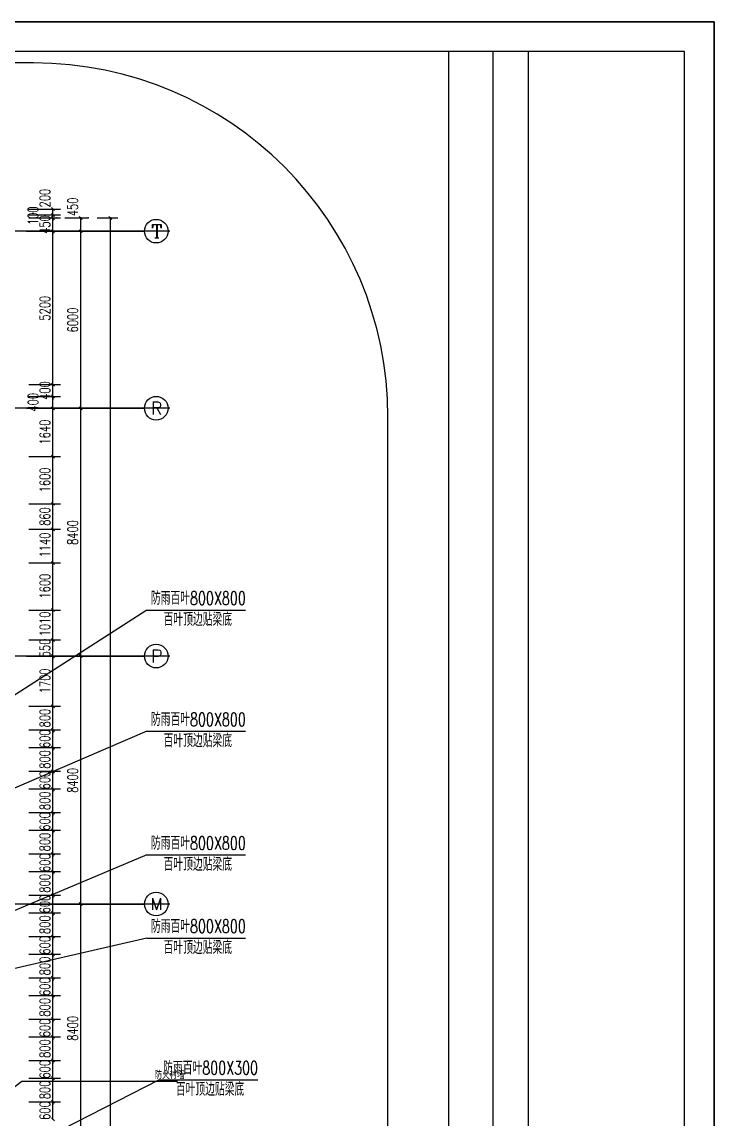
# Model space of a CAD drawing. Header units: inches. Extents: x -867 to 118033, y 723948 to 808048.
# Drawn here: x 94586 to 118033, y 770872 to 808048 of the extents above; entities that cross this region are included whole.
import ezdxf

# ---------------------------------------------------------------- set-up
doc = ezdxf.new("R2010")
doc.units = ezdxf.units.IN
doc.header["$MEASUREMENT"] = 0
for name, color, linetype in [('0-轴线尺寸', 10, 'Continuous'), ('AXIS', 10, 'Continuous'), ('DIM_LEAD', 10, 'Continuous'), ('DOTE', 10, 'Continuous'), ('M-INFO-LVR-TEXT', 10, 'Continuous'), ('PUB_TEXT', 10, 'Continuous'), ('RD-侧石线', 10, 'Continuous'), ('图框', 10, 'Continuous')]:
    doc.layers.add(name, color=color, linetype=linetype)
doc.styles.add('_TCH_AXIS', font='COMPLEX', dxfattribs={"bigfont": 'GBCBIG'})
doc.styles.add('_TCH_DIM', font='SIMPLEX', dxfattribs={"bigfont": 'GBCBIG'})
doc.styles.add('DIM_FONT', font='SIMPLEX', dxfattribs={"width": 0.7, "bigfont": 'GBCBIG'})
doc.styles.add('M-TEXT1', font='tj-romans1.shx', dxfattribs={"width": 0.6, "bigfont": 'tj-hztxt1.shx'})

msp = doc.modelspace()

# ---------------------------------------------------------------- linework, layer by layer
at = {"color": 7}
for p, q in [((118033, 808048), (-867, 808048)), ((118033, 723948), (118033, 808048)), ((109033, 807048), (109033, 724948)), ((110533, 807048), (110533, 765048)), ((111733, 807048), (111733, 765048))]:
    msp.add_line(p, q, dxfattribs=at)
msp.add_lwpolyline([(117033, 724948), (117033, 807048), (1633, 807048), (1633, 724948)], close=True, dxfattribs=at)
at = {"layer": '0-轴线尺寸', "color": 3, "lineweight": -2}
for p, q in [((94815, 801709), (95888, 801709)), ((95638, 801509), (95638, 801709)), ((95638, 801509), (95638, 801609)), ((94815, 801509), (95888, 801509)), ((94815, 801509), (95888, 801509)), ((94815, 801409), (95888, 801409)), ((94815, 801409), (95888, 801409)), ((95638, 801409), (95638, 801509)), ((95638, 801409), (95638, 801509)), ((95638, 801409), (95638, 801309)), ((95638, 800959), (95638, 801409)), ((96042, 801409), (96830, 801409)), ((96580, 800959), (96580, 801409)), ((97130, 801409), (97831, 801409)), ((97581, 735359), (97581, 801409)), ((94815, 800959), (95888, 800959)), ((94815, 800959), (95888, 800959)), ((95638, 795759), (95638, 800959)), ((95638, 800959), (95638, 800859)), ((96042, 800959), (96830, 800959)), ((96042, 800959), (96830, 800959)), ((96580, 794959), (96580, 800959)), ((94815, 795759), (95888, 795759)), ((94815, 795759), (95888, 795759)), ((95638, 795759), (95638, 795859)), ((95638, 795359), (95638, 795759)), ((94815, 795359), (95888, 795359)), ((94815, 795359), (95888, 795359)), ((95638, 795359), (95638, 795259)), ((95638, 794959), (95638, 795359)), ((94815, 794959), (95888, 794959)), ((94815, 794959), (95888, 794959)), ((95638, 793319), (95638, 794959)), ((96042, 794959), (96830, 794959)), ((96042, 794959), (96830, 794959)), ((96580, 786559), (96580, 794959)), ((94815, 793319), (95888, 793319)), ((94815, 793319), (95888, 793319)), ((95638, 791719), (95638, 793319)), ((94815, 791719), (95888, 791719)), ((94815, 791719), (95888, 791719)), ((95638, 790859), (95638, 791719)), ((94815, 790859), (95888, 790859)), ((94815, 790859), (95888, 790859)), ((95638, 789719), (95638, 790859)), ((94815, 789719), (95888, 789719)), ((94815, 789719), (95888, 789719)), ((95638, 788119), (95638, 789719)), ((94815, 788119), (95888, 788119)), ((94815, 788119), (95888, 788119)), ((95638, 787109), (95638, 788119)), ((94815, 787109), (95888, 787109)), ((94815, 787109), (95888, 787109)), ((95638, 787109), (95638, 787209)), ((95638, 786559), (95638, 787109)), ((94815, 786559), (95888, 786559)), ((94815, 786559), (95888, 786559)), ((95638, 784859), (95638, 786559)), ((95638, 786559), (95638, 786459)), ((96042, 786559), (96830, 786559)), ((96042, 786559), (96830, 786559)), ((96580, 778159), (96580, 786559)), ((94815, 784859), (95888, 784859)), ((94815, 784859), (95888, 784859)), ((95638, 784859), (95638, 784959)), ((95638, 784059), (95638, 784859)), ((94815, 784059), (95888, 784059)), ((94815, 784059), (95888, 784059)), ((95638, 784059), (95638, 784159)), ((95638, 783459), (95638, 784059)), ((95638, 784059), (95638, 783959)), ((94815, 783459), (95888, 783459)), ((94815, 783459), (95888, 783459)), ((95638, 783459), (95638, 783559)), ((95638, 783459), (95638, 783359)), ((95638, 782659), (95638, 783459)), ((94815, 782659), (95888, 782659)), ((94815, 782659), (95888, 782659)), ((95638, 782659), (95638, 782759)), ((95638, 782059), (95638, 782659)), ((95638, 782659), (95638, 782559)), ((94815, 782059), (95888, 782059)), ((94815, 782059), (95888, 782059)), ((95638, 782059), (95638, 782159)), ((95638, 782059), (95638, 781959)), ((95638, 781259), (95638, 782059)), ((94815, 781259), (95888, 781259)), ((94815, 781259), (95888, 781259)), ((95638, 781259), (95638, 781359)), ((95638, 781259), (95638, 781159)), ((95638, 780659), (95638, 781259)), ((95638, 780659), (95638, 780759)), ((94815, 780659), (95888, 780659)), ((94815, 780659), (95888, 780659)), ((95638, 779859), (95638, 780659)), ((95638, 780659), (95638, 780559)), ((95638, 779859), (95638, 779959)), ((94815, 779859), (95888, 779859)), ((94815, 779859), (95888, 779859)), ((95638, 779259), (95638, 779859)), ((95638, 779859), (95638, 779759)), ((94815, 779259), (95888, 779259)), ((94815, 779259), (95888, 779259)), ((95638, 779259), (95638, 779359)), ((95638, 778459), (95638, 779259)), ((95638, 779259), (95638, 779159)), ((95638, 778459), (95638, 778559)), ((94815, 778459), (95888, 778459)), ((94815, 778459), (95888, 778459)), ((95638, 778459), (95638, 778359)), ((95638, 777859), (95638, 778459)), ((96042, 778159), (96830, 778159)), ((96042, 778159), (96830, 778159)), ((96580, 769759), (96580, 778159)), ((94815, 777859), (95888, 777859)), ((94815, 777859), (95888, 777859)), ((95638, 777859), (95638, 777959)), ((95638, 777059), (95638, 777859)), ((95638, 777859), (95638, 777759)), ((94815, 777059), (95888, 777059)), ((94815, 777059), (95888, 777059)), ((95638, 777059), (95638, 777159)), ((95638, 777059), (95638, 776959)), ((95638, 776459), (95638, 777059)), ((94815, 776459), (95888, 776459)), ((94815, 776459), (95888, 776459)), ((95638, 776459), (95638, 776559)), ((95638, 775659), (95638, 776459)), ((95638, 776459), (95638, 776359)), ((94815, 775659), (95888, 775659)), ((94815, 775659), (95888, 775659)), ((95638, 775659), (95638, 775759)), ((95638, 775059), (95638, 775659)), ((95638, 775659), (95638, 775559)), ((95638, 775059), (95638, 775159)), ((94815, 775059), (95888, 775059)), ((94815, 775059), (95888, 775059)), ((95638, 774259), (95638, 775059)), ((95638, 775059), (95638, 774959)), ((94815, 774259), (95888, 774259)), ((94815, 774259), (95888, 774259)), ((95638, 774259), (95638, 774359)), ((95638, 774259), (95638, 774159)), ((95638, 773659), (95638, 774259)), ((94815, 773659), (95888, 773659)), ((94815, 773659), (95888, 773659)), ((95638, 773659), (95638, 773759)), ((95638, 772859), (95638, 773659)), ((95638, 773659), (95638, 773559)), ((95638, 772859), (95638, 772959)), ((94815, 772859), (95888, 772859)), ((94815, 772859), (95888, 772859)), ((95638, 772259), (95638, 772859)), ((95638, 772859), (95638, 772759)), ((94815, 772259), (95888, 772259)), ((94815, 772259), (95888, 772259)), ((95638, 772259), (95638, 772359)), ((95638, 771459), (95638, 772259)), ((95638, 772259), (95638, 772159)), ((94815, 771459), (95888, 771459)), ((94815, 771459), (95888, 771459)), ((95638, 771459), (95638, 771559)), ((95638, 771459), (95638, 771359)), ((95638, 770859), (95638, 771459)), ((95638, 770859), (95638, 770959))]:
    msp.add_line(p, q, dxfattribs=at)
at = {"layer": '0-轴线尺寸', "color": 3, "linetype": 'ByBlock'}
for p, q in [((95688, 801659), (95588, 801759)), ((95588, 801559), (95688, 801459)), ((95588, 801559), (95688, 801459)), ((95588, 801459), (95688, 801359)), ((95688, 801359), (95588, 801459)), ((96630, 801359), (96530, 801459)), ((97631, 801359), (97531, 801459)), ((95688, 800909), (95588, 801009)), ((95688, 800909), (95588, 801009)), ((96630, 800909), (96530, 801009)), ((96530, 801009), (96630, 800909)), ((95588, 795809), (95688, 795709)), ((95588, 795809), (95688, 795709)), ((95688, 795309), (95588, 795409)), ((95688, 795309), (95588, 795409)), ((95688, 794909), (95588, 795009)), ((95588, 795009), (95688, 794909)), ((96630, 794909), (96530, 795009)), ((96530, 795009), (96630, 794909)), ((95688, 793269), (95588, 793369)), ((95588, 793369), (95688, 793269)), ((95688, 791669), (95588, 791769)), ((95588, 791769), (95688, 791669)), ((95688, 790809), (95588, 790909)), ((95588, 790909), (95688, 790809)), ((95688, 789669), (95588, 789769)), ((95588, 789769), (95688, 789669)), ((95688, 788069), (95588, 788169)), ((95588, 788169), (95688, 788069)), ((95588, 787159), (95688, 787059)), ((95588, 787159), (95688, 787059)), ((95688, 786509), (95588, 786609)), ((95688, 786509), (95588, 786609)), ((96530, 786609), (96630, 786509)), ((96630, 786509), (96530, 786609)), ((95588, 784909), (95688, 784809)), ((95588, 784909), (95688, 784809)), ((95688, 784009), (95588, 784109)), ((95588, 784109), (95688, 784009)), ((95688, 783409), (95588, 783509)), ((95588, 783509), (95688, 783409)), ((95588, 782709), (95688, 782609)), ((95688, 782609), (95588, 782709)), ((95588, 782109), (95688, 782009)), ((95688, 782009), (95588, 782109)), ((95588, 781309), (95688, 781209)), ((95688, 781209), (95588, 781309)), ((95588, 780709), (95688, 780609)), ((95688, 780609), (95588, 780709)), ((95688, 779809), (95588, 779909)), ((95588, 779909), (95688, 779809)), ((95588, 779309), (95688, 779209)), ((95688, 779209), (95588, 779309)), ((95588, 778509), (95688, 778409)), ((95688, 778409), (95588, 778509)), ((96630, 778109), (96530, 778209)), ((96530, 778209), (96630, 778109)), ((95688, 777809), (95588, 777909)), ((95588, 777909), (95688, 777809)), ((95588, 777109), (95688, 777009)), ((95688, 777009), (95588, 777109)), ((95688, 776409), (95588, 776509)), ((95588, 776509), (95688, 776409)), ((95588, 775709), (95688, 775609)), ((95688, 775609), (95588, 775709)), ((95688, 775009), (95588, 775109)), ((95588, 775109), (95688, 775009)), ((95588, 774309), (95688, 774209)), ((95688, 774209), (95588, 774309)), ((95588, 773709), (95688, 773609)), ((95688, 773609), (95588, 773709)), ((95688, 772809), (95588, 772909)), ((95588, 772909), (95688, 772809)), ((95588, 772309), (95688, 772209)), ((95688, 772209), (95588, 772309)), ((95588, 771509), (95688, 771409)), ((95688, 771409), (95588, 771509)), ((95588, 770909), (95688, 770809)), ((95688, 770809), (95588, 770909))]:
    msp.add_line(p, q, dxfattribs=at)
at = {"layer": '0-轴线尺寸', "color": 3}
for p in [(95638, 801709), (95638, 801509), (95638, 801409), (95742, 801409), (96580, 801409), (96830, 801409), (97581, 801409), (95638, 800959), (95742, 800959), (95742, 800959), (96580, 800959), (95638, 795759), (95638, 795359), (95638, 794959), (95742, 794959), (95742, 794959), (96580, 794959), (95638, 793319), (95638, 791719), (95638, 790859), (95638, 789719), (95638, 788119), (95638, 787109), (95638, 786559), (95742, 786559), (95742, 786559), (96580, 786559), (95638, 784859), (95638, 784059), (95638, 783459), (95638, 782659), (95638, 782059), (95638, 781259), (95638, 780659), (95638, 779859), (95638, 779259), (95638, 778459), (95742, 778159), (95742, 778159), (96580, 778159), (95638, 777859), (95638, 777059), (95638, 776459), (95638, 775659), (95638, 775059), (95638, 774259), (95638, 773659), (95638, 772859), (95638, 772259), (95638, 771459)]:
    msp.add_point(p, dxfattribs=at)
at = {"layer": 'AXIS', "color": 3}
for p, q in [((94736, 800959), (98736, 800959)), ((94736, 794959), (98736, 794959)), ((94736, 786559), (98736, 786559)), ((94736, 778159), (98736, 778159))]:
    msp.add_line(p, q, dxfattribs=at)
at = {"layer": 'AXIS', "color": 7}
for centre in [(99136, 800959), (99136, 794959), (99136, 786559), (99136, 778159)]:
    msp.add_circle(centre, 400, dxfattribs=at)
at = {"layer": 'DIM_LEAD', "color": 3}
for p, q in [((92383, 770474), (94588, 772155)), ((94588, 772155), (99860, 772155))]:
    msp.add_line(p, q, dxfattribs=at)
at = {"layer": 'DOTE', "color": 26, "ltscale": 1000}
for p, q in [((99592, 800959), (18734, 800959)), ((99592, 794959), (18734, 794959)), ((99592, 786559), (18734, 786559)), ((99592, 786559), (64123, 786559)), ((99592, 778159), (18734, 778159))]:
    msp.add_line(p, q, dxfattribs=at)
at = {"layer": 'M-INFO-LVR-TEXT', "color": 3}
for p, q in [((98817, 788121), (92883, 784306)), ((98817, 788121), (102163, 788121)), ((98817, 784014), (92883, 781462)), ((98817, 784014), (102163, 784014)), ((98817, 779824), (92883, 777319)), ((98817, 779824), (102163, 779824)), ((98817, 777003), (92883, 775639)), ((98817, 777003), (102163, 777003)), ((99231, 772202), (92883, 768959)), ((99231, 772202), (102577, 772202))]:
    msp.add_line(p, q, dxfattribs=at)
at = {"layer": 'RD-侧石线', "color": 7}
msp.add_line((94983, 806659), (81383, 806659), dxfattribs=at)
msp.add_lwpolyline([(100983, 742959, 0.414214), (106983, 748959), (106983, 794659)], format="xyb", dxfattribs=at)
msp.add_arc((94983, 794659), 12000, 0, 90, dxfattribs=at)
at = {"layer": '图框', "color": 1}
msp.add_lwpolyline([(-867, 808048), (118033, 808048), (118033, 723948), (-867, 723948)], close=True, dxfattribs=at)

# ---------------------------------------------------------------- texts
at = {"layer": '0-轴线尺寸', "color": 7, "style": 'DIM_FONT', "width": 0.7}
for s, p in [('200', (95537, 801764)), ('450', (96480, 801464)), ('100', (95138, 801167)), ('450', (95537, 800869)), ('5200', (95537, 797927)), ('6000', (96480, 797527)), ('400', (95537, 795244)), ('400', (95138, 794844)), ('1640', (95537, 793730)), ('1600', (95537, 792110)), ('860', (95537, 790974)), ('8400', (96480, 790327)), ('1140', (95537, 789904)), ('1600', (95537, 788510)), ('1010', (95537, 787229)), ('550', (95537, 786519)), ('1700', (95537, 785300)), ('800', (95537, 784144)), ('600', (95537, 783444)), ('800', (95537, 782744)), ('600', (95537, 782044)), ('8400', (96480, 781927)), ('800', (95537, 781344)), ('600', (95537, 780644)), ('800', (95537, 779944)), ('600', (95537, 779244)), ('800', (95537, 778544)), ('600', (95537, 777844)), ('800', (95537, 777144)), ('600', (95537, 776444)), ('800', (95537, 775744)), ('600', (95537, 775044)), ('800', (95537, 774344)), ('600', (95537, 773644)), ('8400', (96480, 773527)), ('800', (95537, 772944)), ('600', (95537, 772244)), ('800', (95537, 771544)), ('600', (95537, 770844))]:
    msp.add_text(s, height=350, rotation=90, dxfattribs=at).set_placement(p)
at = {"layer": 'AXIS', "color": 7, "style": '_TCH_AXIS'}
for s, height, p in [('T', 456, (98973, 800731)), ('R', 425, (98954, 794746)), ('P', 435, (98960, 786341)), ('M', 396, (98938, 777961))]:
    msp.add_text(s, height=height, dxfattribs=at).set_placement(p)
at = {"layer": 'M-INFO-LVR-TEXT', "color": 3, "style": 'M-TEXT1', "width": 0.7}
for s, p in [('防雨百叶800X800', (98956, 788299)), ('百叶顶边贴梁底', (99387, 787579)), ('防雨百叶800X800', (98956, 784191)), ('百叶顶边贴梁底', (99387, 783471)), ('防雨百叶800X800', (98956, 780001)), ('百叶顶边贴梁底', (99387, 779282)), ('防雨百叶800X800', (98956, 777180)), ('百叶顶边贴梁底', (99387, 776461)), ('防雨百叶800X300', (99371, 772379)), ('百叶顶边贴梁底', (99802, 771659))]:
    msp.add_text(s, height=450, dxfattribs=at).set_placement(p)
at = {"layer": 'PUB_TEXT', "color": 7, "style": '_TCH_DIM'}
msp.add_text('防火衬墙', height=253.2, dxfattribs=at).set_placement((99083, 772233))

doc.saveas('drawing.dxf')
